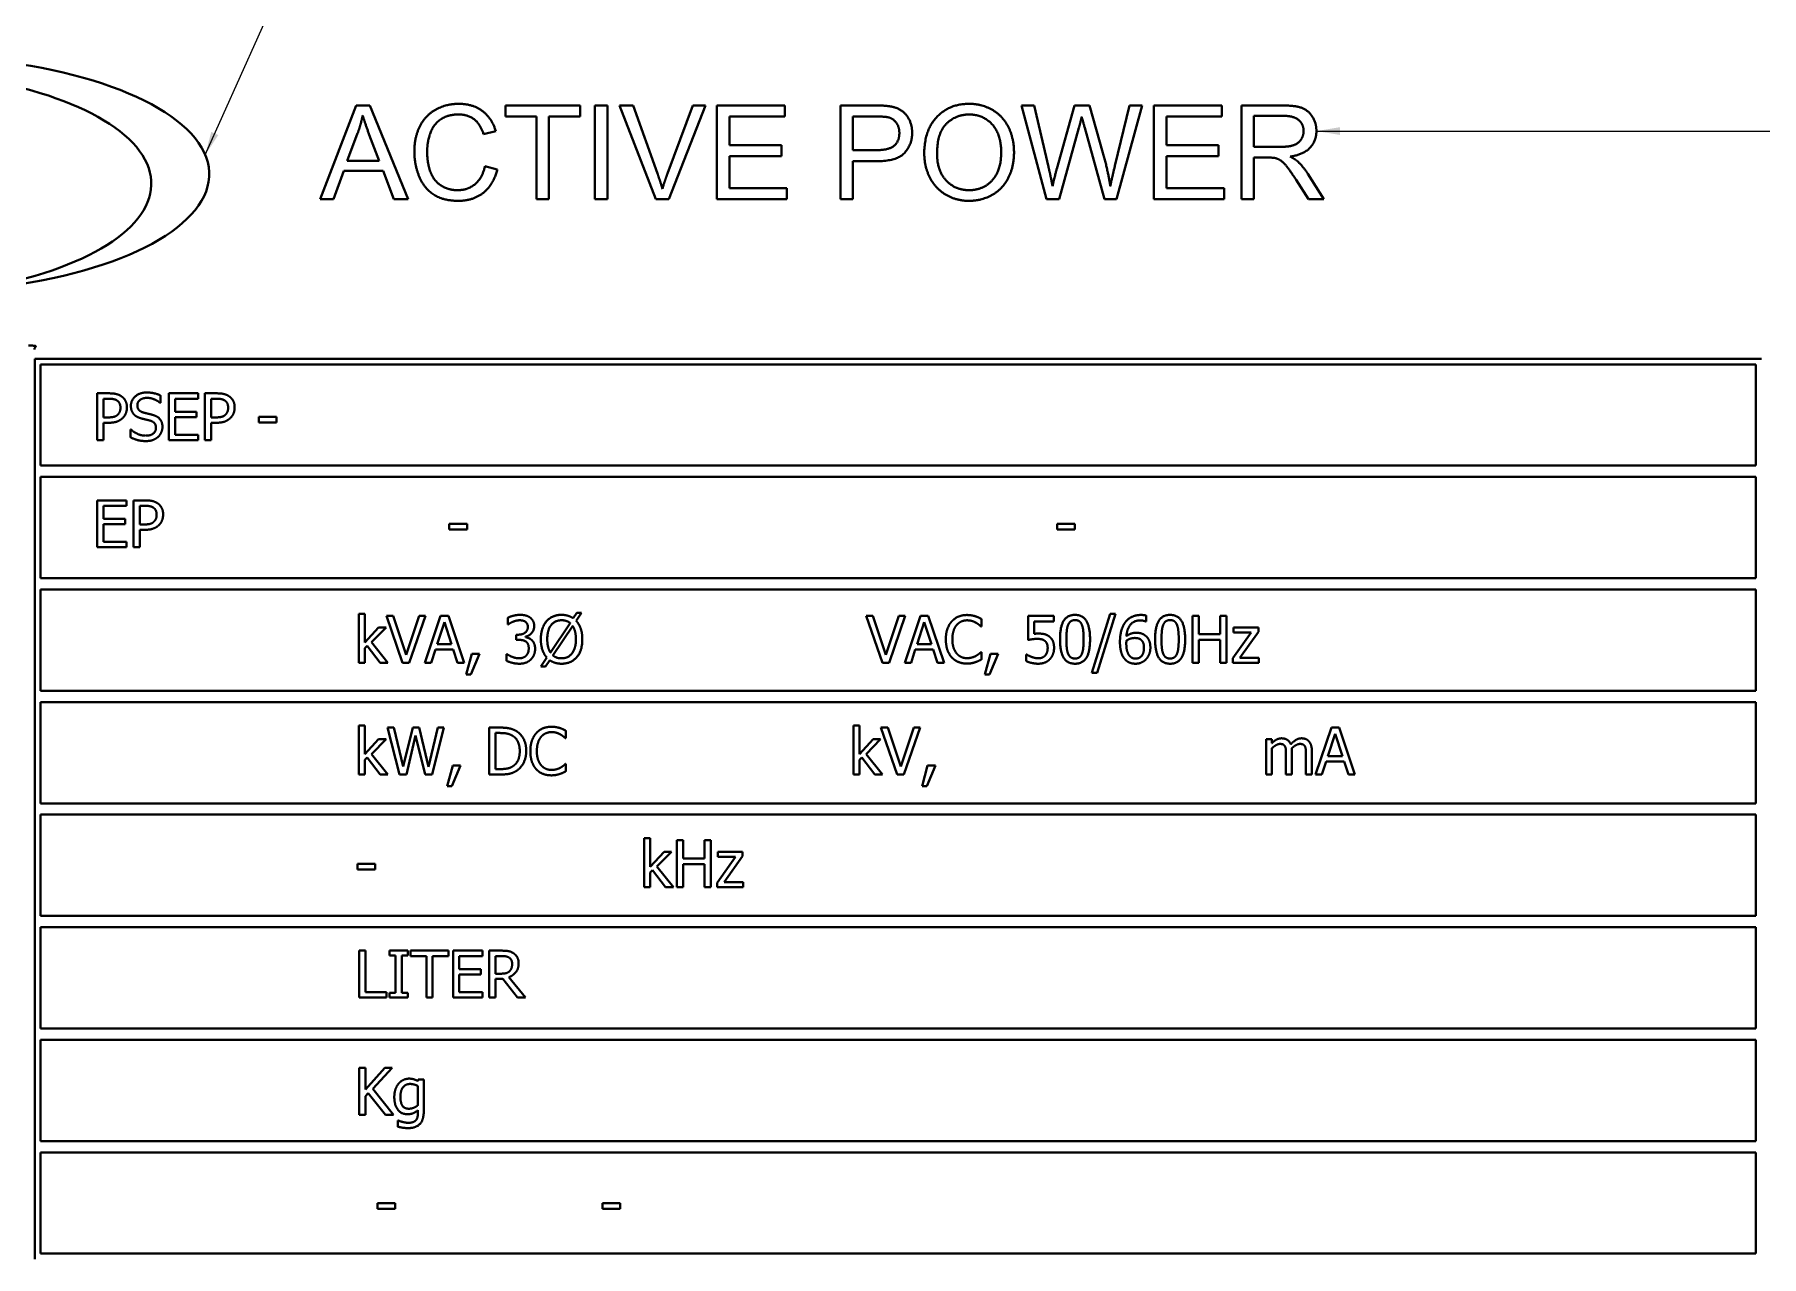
# Model space of a CAD drawing. Header units: millimetres. Extents: x 0 to 297, y 0 to 210.
# Drawn here: x 104.8 to 196.8, y 74.1 to 139.3 of the extents above; entities that cross this region are included whole.
import ezdxf

# ---------------------------------------------------------------- set-up
doc = ezdxf.new("R2010")
doc.units = ezdxf.units.MM
doc.header["$LTSCALE"] = 0.5
doc.layers.add('가시적인 것(ISO)', color=3, linetype='Continuous', lineweight=40)
doc.layers.add('기호(ISO)', color=5, linetype='Continuous', lineweight=25)
doc.styles.add('치수 텍스트_PSTEK_POSCO', font='isocp.shx')
doc.dimstyles.new('치수_PSTEK_POSCO$7', dxfattribs={"dimscale": 0.5, "dimtxt": 3.5, "dimasz": 2.5, "dimexe": 2, "dimexo": 2.5, "dimgap": 1, "dimtad": 1, "dimrnd": 1e-08, "dimdsep": 46, "dimtxsty": '치수 텍스트_PSTEK_POSCO', "dimcen": 0.09, "dimdle": 10, "dimclrd": 7, "dimclre": 7, "dimclrt": 2, "dimadec": 1, "dimazin": 2, "dimtfac": 1, "dimtmove": 0, "dimatfit": 3, "dimfxl": 0, "dimtolj": 1, "dimlwd": -1, "dimlwe": -1, "dimarcsym": 0})

msp = doc.modelspace()

# ---------------------------------------------------------------- linework, layer by layer
at = {"layer": '가시적인 것(ISO)'}
for p, q in [((120.0216, 130.4862), (121.9423, 135.4862)), ((121.9423, 135.4862), (122.6588, 135.4862)), ((122.6588, 135.4862), (124.7015, 130.4862)), ((129.8996, 134.8955), (129.8996, 135.4862)), ((129.8996, 135.4862), (133.8631, 135.4862)), ((133.8631, 135.4862), (133.8631, 134.8955)), ((134.6557, 130.4862), (134.6557, 135.4862)), ((134.6557, 135.4862), (135.3189, 135.4862)), ((135.3189, 135.4862), (135.3189, 130.4862)), ((137.9065, 130.4862), (135.9743, 135.4862)), ((135.9743, 135.4862), (136.6908, 135.4862)), ((136.6908, 135.4862), (137.9904, 131.8544)), ((138.5201, 131.8544), (139.873, 135.4862)), ((140.5475, 135.4862), (138.5887, 130.4862)), ((139.873, 135.4862), (140.5475, 135.4862)), ((141.1573, 130.4862), (141.1573, 135.4862)), ((141.1573, 135.4862), (144.7777, 135.4862)), ((144.7777, 135.4862), (144.7777, 134.8955)), ((147.7426, 130.4862), (147.7426, 135.4862)), ((147.7426, 135.4862), (149.6291, 135.4862)), ((158.7106, 130.4862), (157.3844, 135.4862)), ((157.3844, 135.4862), (158.0628, 135.4862)), ((158.0628, 135.4862), (158.825, 132.2088)), ((159.2632, 132.1097), (160.2121, 135.4862)), ((160.2121, 135.4862), (161.0125, 135.4862)), ((161.0125, 135.4862), (161.7289, 132.9557)), ((162.3654, 132.2736), (163.1466, 135.4862)), ((163.8135, 135.4862), (162.4492, 130.4862)), ((163.1466, 135.4862), (163.8135, 135.4862)), ((164.4461, 130.4862), (164.4461, 135.4862)), ((164.4461, 135.4862), (168.0666, 135.4862)), ((168.0666, 135.4862), (168.0666, 134.8955)), ((169.1032, 130.4862), (169.1032, 135.4862)), ((169.1032, 135.4862), (171.3211, 135.4862)), ((131.546, 134.8955), (129.8996, 134.8955)), ((131.546, 130.4862), (131.546, 134.8955)), ((133.8631, 134.8955), (132.2091, 134.8955)), ((132.2091, 134.8955), (132.2091, 130.4862)), ((144.7777, 134.8955), (141.8204, 134.8955)), ((141.8204, 134.8955), (141.8204, 133.3673)), ((148.4057, 134.8955), (148.4057, 133.1082)), ((149.6862, 134.8955), (148.4057, 134.8955)), ((168.0666, 134.8955), (165.1093, 134.8955)), ((165.1093, 134.8955), (165.1093, 133.3673)), ((169.7663, 134.9336), (169.7663, 133.2797)), ((171.3478, 134.9336), (169.7663, 134.9336)), ((122.0147, 134.0038), (121.4621, 132.5365)), ((123.1618, 132.5365), (122.6359, 133.9237)), ((129.3737, 134.1181), (128.7221, 133.9618)), ((160.4484, 134.2972), (159.3928, 130.4862)), ((161.8013, 130.4862), (160.7571, 134.2972)), ((121.4621, 132.5365), (123.1618, 132.5365)), ((141.8204, 133.3673), (144.591, 133.3673)), ((141.8204, 132.7766), (141.8204, 131.0769)), ((144.591, 132.7766), (141.8204, 132.7766)), ((144.591, 133.3673), (144.591, 132.7766)), ((148.4057, 133.1082), (149.6977, 133.1082)), ((149.69, 132.5175), (148.4057, 132.5175)), ((148.4057, 132.5175), (148.4057, 130.4862)), ((165.1093, 133.3673), (167.8798, 133.3673)), ((165.1093, 132.7766), (165.1093, 131.0769)), ((167.8798, 132.7766), (165.1093, 132.7766)), ((167.8798, 133.3673), (167.8798, 132.7766)), ((169.7663, 133.2797), (171.1878, 133.2797)), ((170.5323, 132.708), (169.7663, 132.708)), ((169.7663, 132.708), (169.7663, 130.4862)), ((121.2716, 131.9992), (120.7228, 130.4862)), ((123.3676, 131.9992), (121.2716, 131.9992)), ((123.9469, 130.4862), (123.3676, 131.9992)), ((128.7945, 132.2431), (129.4576, 132.0754)), ((172.6397, 131.8467), (173.5048, 130.4862)), ((141.8204, 131.0769), (144.892, 131.0769)), ((144.892, 131.0769), (144.892, 130.4862)), ((165.1093, 131.0769), (168.1809, 131.0769)), ((168.1809, 131.0769), (168.1809, 130.4862)), ((172.6779, 130.4862), (172.0147, 131.5266)), ((120.7228, 130.4862), (120.0216, 130.4862)), ((124.7015, 130.4862), (123.9469, 130.4862)), ((132.2091, 130.4862), (131.546, 130.4862)), ((135.3189, 130.4862), (134.6557, 130.4862)), ((138.5887, 130.4862), (137.9065, 130.4862)), ((144.892, 130.4862), (141.1573, 130.4862)), ((148.4057, 130.4862), (147.7426, 130.4862)), ((159.3928, 130.4862), (158.7106, 130.4862)), ((162.4492, 130.4862), (161.8013, 130.4862)), ((168.1809, 130.4862), (164.4461, 130.4862)), ((169.7663, 130.4862), (169.1032, 130.4862)), ((173.5048, 130.4862), (172.6779, 130.4862)), ((104.8147, 121.9881), (196.8147, 121.9881)), ((104.8147, 73.9881), (104.8147, 121.9881)), ((105.1147, 116.2881), (105.1147, 121.6881)), ((105.1147, 121.6881), (196.5147, 121.6881)), ((196.5147, 121.6881), (196.5147, 116.2881)), ((108.1416, 120.1436), (108.7697, 120.1436)), ((108.1416, 117.6436), (108.1416, 120.1436)), ((108.4739, 119.8559), (108.4739, 118.8591)), ((108.7494, 119.8559), (108.4739, 119.8559)), ((111.5169, 119.629), (111.4925, 119.629)), ((111.5169, 120.0261), (111.5169, 119.629)), ((111.9524, 120.1436), (113.5164, 120.1436)), ((111.9524, 117.6436), (111.9524, 120.1436)), ((112.2847, 119.8478), (112.2847, 119.163)), ((113.5164, 119.8478), (112.2847, 119.8478)), ((113.5164, 120.1436), (113.5164, 119.8478)), ((113.8811, 120.1436), (114.5092, 120.1436)), ((113.8811, 117.6436), (113.8811, 120.1436)), ((114.2134, 119.8559), (114.2134, 118.8591)), ((114.4889, 119.8559), (114.2134, 119.8559)), ((108.4739, 118.8591), (108.7008, 118.8591)), ((112.2847, 119.163), (113.4334, 119.163)), ((113.4334, 118.8672), (112.2847, 118.8672)), ((112.2847, 118.8672), (112.2847, 117.9393)), ((113.4334, 119.163), (113.4334, 118.8672)), ((114.2134, 118.8591), (114.4403, 118.8591)), ((116.7498, 118.5856), (116.7498, 118.8895)), ((116.7498, 118.8895), (117.6959, 118.8895)), ((117.6959, 118.8895), (117.6959, 118.5856)), ((108.7555, 118.5755), (108.4739, 118.5755)), ((108.4739, 118.5755), (108.4739, 117.6436)), ((109.9143, 117.7935), (109.9143, 118.2108)), ((109.9143, 118.2108), (109.9387, 118.2108)), ((112.2847, 117.9393), (113.5164, 117.9393)), ((113.5164, 117.9393), (113.5164, 117.6436)), ((114.495, 118.5755), (114.2134, 118.5755)), ((114.2134, 118.5755), (114.2134, 117.6436)), ((117.6959, 118.5856), (116.7498, 118.5856)), ((108.4739, 117.6436), (108.1416, 117.6436)), ((113.5164, 117.6436), (111.9524, 117.6436)), ((114.2134, 117.6436), (113.8811, 117.6436)), ((196.5147, 116.2881), (105.1147, 116.2881)), ((105.1147, 110.2881), (105.1147, 115.6881)), ((105.1147, 115.6881), (196.5147, 115.6881)), ((196.5147, 115.6881), (196.5147, 110.2881)), ((108.1416, 111.9381), (108.1416, 114.4381)), ((108.1416, 114.4381), (109.7057, 114.4381)), ((109.7057, 114.1423), (108.4739, 114.1423)), ((108.4739, 114.1423), (108.4739, 113.4576)), ((109.7057, 114.4381), (109.7057, 114.1423)), ((110.0703, 114.4381), (110.6984, 114.4381)), ((110.0703, 111.9381), (110.0703, 114.4381)), ((110.4026, 114.1504), (110.4026, 113.1537)), ((110.6781, 114.1504), (110.4026, 114.1504)), ((108.4739, 113.4576), (109.6226, 113.4576)), ((109.6226, 113.4576), (109.6226, 113.1618)), ((126.8977, 112.8802), (126.8977, 113.1841)), ((126.8977, 113.1841), (127.8438, 113.1841)), ((127.8438, 113.1841), (127.8438, 112.8802)), ((159.2843, 112.8802), (159.2843, 113.1841)), ((159.2843, 113.1841), (160.2304, 113.1841)), ((160.2304, 113.1841), (160.2304, 112.8802)), ((109.6226, 113.1618), (108.4739, 113.1618)), ((108.4739, 113.1618), (108.4739, 112.2339)), ((110.4026, 113.1537), (110.6295, 113.1537)), ((110.6842, 112.8701), (110.4026, 112.8701)), ((110.4026, 112.8701), (110.4026, 111.9381)), ((127.8438, 112.8802), (126.8977, 112.8802)), ((160.2304, 112.8802), (159.2843, 112.8802)), ((109.7057, 111.9381), (108.1416, 111.9381)), ((108.4739, 112.2339), (109.7057, 112.2339)), ((109.7057, 112.2339), (109.7057, 111.9381)), ((110.4026, 111.9381), (110.0703, 111.9381)), ((196.5147, 110.2881), (105.1147, 110.2881)), ((105.1147, 104.2881), (105.1147, 109.6881)), ((105.1147, 109.6881), (196.5147, 109.6881)), ((196.5147, 109.6881), (196.5147, 104.2881)), ((122.076, 105.7842), (122.076, 108.3956)), ((122.076, 108.3956), (122.3921, 108.3956)), ((122.3921, 108.3956), (122.3921, 106.868)), ((122.3921, 106.868), (123.1335, 107.6602)), ((123.5266, 107.6602), (122.7567, 106.8761)), ((123.1335, 107.6602), (123.5266, 107.6602)), ((124.4058, 105.7842), (123.5448, 108.2842)), ((123.5448, 108.2842), (123.9014, 108.2842)), ((123.9014, 108.2842), (124.5942, 106.2076)), ((124.5942, 106.2076), (125.2871, 108.2842)), ((125.6254, 108.2842), (124.7644, 105.7842)), ((125.2871, 108.2842), (125.6254, 108.2842)), ((125.5951, 105.7842), (126.4378, 108.2842)), ((126.6344, 107.9438), (126.2494, 106.7667)), ((126.4378, 108.2842), (126.8471, 108.2842)), ((127.0213, 106.7667), (126.6344, 107.9438)), ((126.8471, 108.2842), (127.6899, 105.7842)), ((130.0197, 107.8283), (130.0197, 108.1829)), ((130.0399, 107.8283), (130.0197, 107.8283)), ((132.2847, 106.3291), (133.3361, 107.8992)), ((133.4739, 107.7473), (132.4204, 106.1731)), ((133.5063, 108.1525), (133.6988, 108.4381)), ((133.948, 108.4381), (133.6603, 108.0167)), ((133.6988, 108.4381), (133.948, 108.4381)), ((149.9771, 105.7842), (149.1161, 108.2842)), ((149.1161, 108.2842), (149.4727, 108.2842)), ((149.4727, 108.2842), (150.1656, 106.2076)), ((150.1656, 106.2076), (150.8584, 108.2842)), ((151.1968, 108.2842), (150.3357, 105.7842)), ((150.8584, 108.2842), (151.1968, 108.2842)), ((151.1664, 105.7842), (152.0092, 108.2842)), ((152.2057, 107.9438), (151.8207, 106.7667)), ((152.0092, 108.2842), (152.4184, 108.2842)), ((152.5926, 106.7667), (152.2057, 107.9438)), ((152.4184, 108.2842), (153.2612, 105.7842)), ((155.2527, 107.7169), (155.2263, 107.7169)), ((155.2527, 108.118), (155.2527, 107.7169)), ((157.7365, 106.9957), (157.7365, 108.2842)), ((157.7365, 108.2842), (159.108, 108.2842)), ((159.108, 107.9904), (158.0586, 107.9904)), ((158.0586, 107.9904), (158.0586, 107.3239)), ((159.108, 108.2842), (159.108, 107.9904)), ((161.136, 105.2412), (162.1104, 108.3956)), ((162.3981, 108.3956), (161.4196, 105.2412)), ((162.1104, 108.3956), (162.3981, 108.3956)), ((164.0371, 107.9742), (164.0229, 107.9742)), ((164.0371, 108.2963), (164.0371, 107.9742)), ((166.4966, 105.7842), (166.4966, 108.2842)), ((166.4966, 108.2842), (166.8288, 108.2842)), ((166.8288, 108.2842), (166.8288, 107.3036)), ((167.9796, 107.3036), (167.9796, 108.2842)), ((167.9796, 108.2842), (168.3118, 108.2842)), ((168.3118, 108.2842), (168.3118, 105.7842)), ((168.6887, 107.4009), (168.6887, 107.6602)), ((168.6887, 107.6602), (170.0075, 107.6602)), ((170.0075, 107.6602), (170.0075, 107.4353)), ((122.7567, 106.8761), (123.6299, 105.7842)), ((126.2494, 106.7667), (127.0213, 106.7667)), ((130.4613, 107.0017), (130.4613, 107.2793)), ((130.4613, 107.2793), (130.5728, 107.2793)), ((130.6032, 107.0017), (130.4613, 107.0017)), ((130.9597, 107.1739), (130.9597, 107.1496)), ((151.8207, 106.7667), (152.5926, 106.7667)), ((166.8288, 107.3036), (167.9796, 107.3036)), ((167.9796, 107.0078), (166.8288, 107.0078)), ((166.8288, 107.0078), (166.8288, 105.7842)), ((167.9796, 105.7842), (167.9796, 107.0078)), ((168.6481, 106.0192), (169.6287, 107.4009)), ((169.6287, 107.4009), (168.6887, 107.4009)), ((170.0075, 107.4353), (169.0229, 106.0496)), ((122.5177, 106.6897), (122.3921, 106.5682)), ((122.3921, 106.5682), (122.3921, 105.7842)), ((123.2146, 105.7842), (122.5177, 106.6897)), ((126.1583, 106.4831), (125.9314, 105.7842)), ((127.1125, 106.4831), (126.1583, 106.4831)), ((127.3394, 105.7842), (127.1125, 106.4831)), ((127.7972, 105.1622), (128.093, 106.2623)), ((128.5124, 106.2623), (128.0424, 105.1622)), ((128.093, 106.2623), (128.5124, 106.2623)), ((129.9508, 106.24), (129.9751, 106.24)), ((129.9508, 105.8855), (129.9508, 106.24)), ((131.7802, 105.5897), (132.0963, 106.0556)), ((132.2502, 105.9179), (132.0274, 105.5897)), ((151.7296, 106.4831), (151.5027, 105.7842)), ((152.6838, 106.4831), (151.7296, 106.4831)), ((152.9107, 105.7842), (152.6838, 106.4831)), ((155.2284, 106.3514), (155.2527, 106.3514)), ((155.2527, 106.3514), (155.2527, 105.9543)), ((155.433, 105.1622), (155.7288, 106.2623)), ((156.1481, 106.2623), (155.6781, 105.1622)), ((155.7288, 106.2623), (156.1481, 106.2623)), ((157.6331, 105.8733), (157.6331, 106.2278)), ((157.6331, 106.2278), (157.6575, 106.2278)), ((168.6481, 105.7842), (168.6481, 106.0192)), ((169.0229, 106.0496), (170.0258, 106.0496)), ((170.0258, 106.0496), (170.0258, 105.7842)), ((122.3921, 105.7842), (122.076, 105.7842)), ((123.6299, 105.7842), (123.2146, 105.7842)), ((124.7644, 105.7842), (124.4058, 105.7842)), ((125.9314, 105.7842), (125.5951, 105.7842)), ((127.6899, 105.7842), (127.3394, 105.7842)), ((128.0424, 105.1622), (127.7972, 105.1622)), ((132.0274, 105.5897), (131.7802, 105.5897)), ((150.3357, 105.7842), (149.9771, 105.7842)), ((151.5027, 105.7842), (151.1664, 105.7842)), ((153.2612, 105.7842), (152.9107, 105.7842)), ((155.6781, 105.1622), (155.433, 105.1622)), ((161.4196, 105.2412), (161.136, 105.2412)), ((166.8288, 105.7842), (166.4966, 105.7842)), ((168.3118, 105.7842), (167.9796, 105.7842)), ((170.0258, 105.7842), (168.6481, 105.7842)), ((196.5147, 104.2881), (105.1147, 104.2881)), ((105.1147, 98.2881), (105.1147, 103.6881)), ((105.1147, 103.6881), (196.5147, 103.6881)), ((196.5147, 103.6881), (196.5147, 98.2881)), ((122.076, 99.8267), (122.076, 102.4381)), ((122.076, 102.4381), (122.3921, 102.4381)), ((122.3921, 102.4381), (122.3921, 100.9106)), ((124.2417, 99.8267), (123.6036, 102.3267)), ((123.6036, 102.3267), (123.9459, 102.3267)), ((123.9459, 102.3267), (124.4484, 100.2542)), ((124.4484, 100.2542), (124.9468, 102.3267)), ((124.9468, 102.3267), (125.2851, 102.3267)), ((125.2851, 102.3267), (125.7875, 100.2299)), ((125.7875, 100.2299), (126.2879, 102.3267)), ((126.6141, 102.3267), (125.9861, 99.8267)), ((126.2879, 102.3267), (126.6141, 102.3267)), ((129.027, 99.8267), (129.027, 102.3267)), ((129.027, 102.3267), (129.5963, 102.3267)), ((133.1133, 102.1606), (133.1133, 101.7594)), ((148.4314, 99.8267), (148.4314, 102.4381)), ((148.4314, 102.4381), (148.7474, 102.4381)), ((148.7474, 102.4381), (148.7474, 100.9106)), ((150.7612, 99.8267), (149.9002, 102.3267)), ((149.9002, 102.3267), (150.2567, 102.3267)), ((150.2567, 102.3267), (150.9496, 100.2501)), ((150.9496, 100.2501), (151.6425, 102.3267)), ((151.9808, 102.3267), (151.1198, 99.8267)), ((151.6425, 102.3267), (151.9808, 102.3267)), ((173.0586, 99.8267), (173.9014, 102.3267)), ((173.9014, 102.3267), (174.3106, 102.3267)), ((174.3106, 102.3267), (175.1534, 99.8267)), ((122.3921, 100.9106), (123.1335, 101.7027)), ((123.5266, 101.7027), (122.7567, 100.9187)), ((123.1335, 101.7027), (123.5266, 101.7027)), ((125.1048, 101.9013), (124.6104, 99.8267)), ((125.6133, 99.8267), (125.1048, 101.9013)), ((129.3592, 102.039), (129.3592, 100.1144)), ((129.6125, 102.039), (129.3592, 102.039)), ((133.1133, 101.7594), (133.0869, 101.7594)), ((148.7474, 100.9106), (149.4889, 101.7027)), ((149.8819, 101.7027), (149.1121, 100.9187)), ((149.4889, 101.7027), (149.8819, 101.7027)), ((170.4168, 99.8267), (170.4168, 101.7027)), ((170.4168, 101.7027), (170.7328, 101.7027)), ((170.7328, 101.7027), (170.7328, 101.4961)), ((170.7328, 101.2286), (170.7328, 99.8267)), ((174.0979, 101.9863), (173.713, 100.8093)), ((174.4848, 100.8093), (174.0979, 101.9863)), ((122.5177, 100.7323), (122.3921, 100.6107)), ((122.3921, 100.6107), (122.3921, 99.8267)), ((123.2146, 99.8267), (122.5177, 100.7323)), ((122.7567, 100.9187), (123.6299, 99.8267)), ((126.7822, 99.2047), (127.078, 100.3048)), ((127.4974, 100.3048), (127.0274, 99.2047)), ((127.078, 100.3048), (127.4974, 100.3048)), ((133.089, 100.394), (133.1133, 100.394)), ((133.1133, 100.394), (133.1133, 99.9969)), ((148.873, 100.7323), (148.7474, 100.6107)), ((148.7474, 100.6107), (148.7474, 99.8267)), ((149.5699, 99.8267), (148.873, 100.7323)), ((149.1121, 100.9187), (149.9852, 99.8267)), ((152.0902, 99.2047), (152.386, 100.3048)), ((152.8053, 100.3048), (152.3353, 99.2047)), ((152.386, 100.3048), (152.8053, 100.3048)), ((171.4804, 99.8267), (171.4804, 100.9126)), ((171.7964, 101.0625), (171.7964, 99.8267)), ((172.544, 99.8267), (172.544, 100.9126)), ((172.86, 101.0625), (172.86, 99.8267)), ((173.6218, 100.5256), (173.3949, 99.8267)), ((174.576, 100.5256), (173.6218, 100.5256)), ((173.713, 100.8093), (174.4848, 100.8093)), ((174.8029, 99.8267), (174.576, 100.5256)), ((122.3921, 99.8267), (122.076, 99.8267)), ((123.6299, 99.8267), (123.2146, 99.8267)), ((124.6104, 99.8267), (124.2417, 99.8267)), ((125.9861, 99.8267), (125.6133, 99.8267)), ((129.6023, 99.8267), (129.027, 99.8267)), ((129.3592, 100.1144), (129.6125, 100.1144)), ((148.7474, 99.8267), (148.4314, 99.8267)), ((149.9852, 99.8267), (149.5699, 99.8267)), ((151.1198, 99.8267), (150.7612, 99.8267)), ((170.7328, 99.8267), (170.4168, 99.8267)), ((171.7964, 99.8267), (171.4804, 99.8267)), ((172.86, 99.8267), (172.544, 99.8267)), ((173.3949, 99.8267), (173.0586, 99.8267)), ((175.1534, 99.8267), (174.8029, 99.8267)), ((127.0274, 99.2047), (126.7822, 99.2047)), ((152.3353, 99.2047), (152.0902, 99.2047)), ((196.5147, 98.2881), (105.1147, 98.2881)), ((105.1147, 92.2881), (105.1147, 97.6881)), ((105.1147, 97.6881), (196.5147, 97.6881)), ((196.5147, 97.6881), (196.5147, 92.2881)), ((137.2827, 93.8267), (137.2827, 96.4381)), ((137.2827, 96.4381), (137.5987, 96.4381)), ((137.5987, 96.4381), (137.5987, 94.9106)), ((137.5987, 94.9106), (138.3402, 95.7027)), ((138.7332, 95.7027), (137.9634, 94.9187)), ((138.3402, 95.7027), (138.7332, 95.7027)), ((139.0189, 93.8267), (139.0189, 96.3267)), ((139.0189, 96.3267), (139.3511, 96.3267)), ((139.3511, 96.3267), (139.3511, 95.3462)), ((140.5019, 95.3462), (140.5019, 96.3267)), ((140.5019, 96.3267), (140.8341, 96.3267)), ((140.8341, 96.3267), (140.8341, 93.8267)), ((141.2109, 95.4434), (141.2109, 95.7027)), ((141.2109, 95.7027), (142.5298, 95.7027)), ((142.5298, 95.7027), (142.5298, 95.4778)), ((121.999, 94.7688), (121.999, 95.0726)), ((121.999, 95.0726), (122.9451, 95.0726)), ((122.9451, 95.0726), (122.9451, 94.7688)), ((137.9634, 94.9187), (138.8365, 93.8267)), ((139.3511, 95.3462), (140.5019, 95.3462)), ((140.5019, 95.0504), (139.3511, 95.0504)), ((139.3511, 95.0504), (139.3511, 93.8267)), ((140.5019, 93.8267), (140.5019, 95.0504)), ((141.1704, 94.0617), (142.151, 95.4434)), ((142.151, 95.4434), (141.2109, 95.4434)), ((142.5298, 95.4778), (141.5452, 94.0921)), ((122.9451, 94.7688), (121.999, 94.7688)), ((137.7243, 94.7323), (137.5987, 94.6107)), ((137.5987, 94.6107), (137.5987, 93.8267)), ((138.4212, 93.8267), (137.7243, 94.7323)), ((141.1704, 93.8267), (141.1704, 94.0617)), ((141.5452, 94.0921), (142.5481, 94.0921)), ((142.5481, 94.0921), (142.5481, 93.8267)), ((137.5987, 93.8267), (137.2827, 93.8267)), ((138.8365, 93.8267), (138.4212, 93.8267)), ((139.3511, 93.8267), (139.0189, 93.8267)), ((140.8341, 93.8267), (140.5019, 93.8267)), ((142.5481, 93.8267), (141.1704, 93.8267)), ((196.5147, 92.2881), (105.1147, 92.2881)), ((105.1147, 86.2881), (105.1147, 91.6881)), ((105.1147, 91.6881), (196.5147, 91.6881)), ((196.5147, 91.6881), (196.5147, 86.2881)), ((122.1003, 87.9381), (122.1003, 90.4381)), ((122.1003, 90.4381), (122.4326, 90.4381)), ((122.4326, 90.4381), (122.4326, 88.2339)), ((123.713, 90.1829), (123.713, 90.4381)), ((123.713, 90.4381), (124.6814, 90.4381)), ((124.031, 90.1829), (123.713, 90.1829)), ((124.031, 88.1934), (124.031, 90.1829)), ((124.6814, 90.1829), (124.3633, 90.1829)), ((124.3633, 90.1829), (124.3633, 88.1934)), ((124.6814, 90.4381), (124.6814, 90.1829)), ((124.8374, 90.1423), (124.8374, 90.4381)), ((124.8374, 90.4381), (126.8471, 90.4381)), ((126.8471, 90.4381), (126.8471, 90.1423)), ((127.1003, 87.9381), (127.1003, 90.4381)), ((127.1003, 90.4381), (128.6643, 90.4381)), ((128.6643, 90.4381), (128.6643, 90.1423)), ((129.029, 90.4381), (129.6733, 90.4381)), ((129.029, 87.9381), (129.029, 90.4381)), ((125.6761, 90.1423), (124.8374, 90.1423)), ((125.6761, 87.9381), (125.6761, 90.1423)), ((126.8471, 90.1423), (126.0083, 90.1423)), ((126.0083, 90.1423), (126.0083, 87.9381)), ((128.6643, 90.1423), (127.4326, 90.1423)), ((127.4326, 90.1423), (127.4326, 89.4576)), ((127.4326, 89.4576), (128.5813, 89.4576)), ((128.5813, 89.4576), (128.5813, 89.1618)), ((129.6915, 90.1504), (129.3613, 90.1504)), ((129.3613, 90.1504), (129.3613, 89.2104)), ((127.4326, 89.1618), (127.4326, 88.2339)), ((128.5813, 89.1618), (127.4326, 89.1618)), ((129.3613, 89.2104), (129.653, 89.2104)), ((129.7421, 88.9329), (129.3613, 88.9329)), ((129.3613, 88.9329), (129.3613, 87.9381)), ((130.5322, 87.9381), (129.7421, 88.9329)), ((130.0744, 89.0261), (130.9638, 87.9381)), ((123.5489, 87.9381), (122.1003, 87.9381)), ((122.4326, 88.2339), (123.5489, 88.2339)), ((123.5489, 88.2339), (123.5489, 87.9381)), ((123.713, 87.9381), (123.713, 88.1934)), ((123.713, 88.1934), (124.031, 88.1934)), ((124.6814, 87.9381), (123.713, 87.9381)), ((124.3633, 88.1934), (124.6814, 88.1934)), ((124.6814, 88.1934), (124.6814, 87.9381)), ((126.0083, 87.9381), (125.6761, 87.9381)), ((128.6643, 87.9381), (127.1003, 87.9381)), ((127.4326, 88.2339), (128.6643, 88.2339)), ((128.6643, 88.2339), (128.6643, 87.9381)), ((129.3613, 87.9381), (129.029, 87.9381)), ((130.9638, 87.9381), (130.5322, 87.9381)), ((196.5147, 86.2881), (105.1147, 86.2881)), ((105.1147, 80.2881), (105.1147, 85.6881)), ((105.1147, 85.6881), (196.5147, 85.6881)), ((196.5147, 85.6881), (196.5147, 80.2881)), ((122.1003, 81.6881), (122.1003, 84.1881)), ((122.1003, 84.1881), (122.4326, 84.1881)), ((122.4326, 83.0394), (123.4577, 84.1881)), ((122.4326, 84.1881), (122.4326, 83.0394)), ((123.8629, 84.1881), (122.8276, 83.0718)), ((123.4577, 84.1881), (123.8629, 84.1881)), ((122.5784, 82.851), (122.4326, 82.6869)), ((123.4921, 81.6881), (122.5784, 82.851)), ((122.8276, 83.0718), (123.9237, 81.6881)), ((125.2243, 83.4851), (125.2425, 83.5641)), ((125.2243, 82.1966), (125.2243, 83.2278)), ((125.2425, 83.5641), (125.5404, 83.5641)), ((125.5404, 83.5641), (125.5404, 81.9029)), ((122.4326, 82.6869), (122.4326, 81.6881)), ((125.2243, 81.7732), (125.2243, 81.9373)), ((122.4326, 81.6881), (122.1003, 81.6881)), ((123.9237, 81.6881), (123.4921, 81.6881)), ((124.1485, 81.0601), (124.1485, 81.3883)), ((124.1485, 81.3883), (124.1647, 81.3883)), ((196.5147, 80.2881), (105.1147, 80.2881)), ((105.1147, 74.2881), (105.1147, 79.6881)), ((105.1147, 79.6881), (196.5147, 79.6881)), ((196.5147, 79.6881), (196.5147, 74.2881)), ((123.0728, 76.6842), (123.0728, 76.9881)), ((123.0728, 76.9881), (124.0189, 76.9881)), ((124.0189, 76.6842), (123.0728, 76.6842)), ((124.0189, 76.9881), (124.0189, 76.6842)), ((135.0582, 76.6842), (135.0582, 76.9881)), ((135.0582, 76.9881), (136.0043, 76.9881)), ((136.0043, 76.6842), (135.0582, 76.6842)), ((136.0043, 76.9881), (136.0043, 76.6842)), ((196.5147, 74.2881), (105.1147, 74.2881))]:
    msp.add_line(p, q, dxfattribs=at)
for centre, major_axis, ratio, start_param, end_param in [((98.0755, 131.8224), (-16.032, 0), 0.3942601, 1.9462528, 5.8376072), ((96.1693, 131.3203), (14.8527, 0), 0.4069905, 5.2588489, 8.8617991)]:
    msp.add_ellipse(centre, major_axis=major_axis, ratio=ratio, start_param=start_param, end_param=end_param, dxfattribs=at)
for points in [[(125.0368, 133.0243), (125.0368, 133.8056), (125.6352, 134.9717), (126.7365, 135.5739), (127.3996, 135.5739)], [(127.3996, 135.5739), (128.1504, 135.5739), (129.1718, 134.8079), (129.3737, 134.1181)], [(149.6291, 135.4862), (150.1283, 135.4862), (150.3913, 135.4367)], [(150.3913, 135.4367), (150.7609, 135.3757), (151.2564, 135.0327), (151.5612, 134.4115), (151.5612, 134.0381)], [(152.2053, 132.9214), (152.2053, 134.1676), (153.5429, 135.5739), (154.5986, 135.5739)], [(154.5986, 135.5739), (155.2922, 135.5739), (156.405, 134.9108), (156.9881, 133.7294), (156.9881, 132.9786)], [(171.3211, 135.4862), (171.9881, 135.4862), (172.6855, 135.2156), (173.1009, 134.5335), (173.1009, 134.1219)], [(122.2853, 134.9603), (122.1862, 134.4801), (122.0147, 134.0038)], [(122.6359, 133.9237), (122.3996, 134.5563), (122.2853, 134.9603)], [(127.3844, 135.006), (126.8089, 135.006), (126.0315, 134.4534), (125.719, 133.5236), (125.719, 133.0281)], [(128.7221, 133.9618), (128.5468, 134.5068), (127.8875, 135.006), (127.3844, 135.006)], [(150.3036, 134.8498), (150.1359, 134.8955), (149.6862, 134.8955)], [(150.8791, 134.019), (150.8791, 134.3315), (150.5628, 134.7812), (150.3036, 134.8498)], [(154.6024, 135.006), (153.9012, 135.006), (152.8875, 134.0419), (152.8875, 132.9138)], [(156.3059, 132.9862), (156.3059, 133.596), (155.8943, 134.5068), (155.0978, 135.006), (154.6024, 135.006)], [(160.5971, 134.8841), (160.5132, 134.5411), (160.4484, 134.2972)], [(160.7571, 134.2972), (160.6199, 134.7736), (160.5971, 134.8841)], [(172.4187, 134.1219), (172.4187, 134.4763), (171.9042, 134.9336), (171.3478, 134.9336)], [(151.5612, 134.0381), (151.5612, 133.4016), (150.7495, 132.5175), (149.69, 132.5175)], [(149.6977, 133.1082), (150.3417, 133.1082), (150.8791, 133.5845), (150.8791, 134.019)], [(171.1878, 133.2797), (171.6413, 133.2797), (172.1519, 133.4664), (172.4187, 133.8818), (172.4187, 134.1219)], [(173.1009, 134.1219), (173.1009, 133.5884), (172.4111, 132.8605), (171.6946, 132.7614)], [(127.3882, 130.4024), (126.5803, 130.4024), (125.5666, 131.0617), (125.0368, 132.3079), (125.0368, 133.0243)], [(125.719, 133.0281), (125.719, 132.3917), (126.0925, 131.439), (126.8737, 130.9702), (127.3311, 130.9702)], [(154.5986, 130.4024), (153.8897, 130.4024), (152.7769, 131.0845), (152.2053, 132.2621), (152.2053, 132.9214)], [(152.8875, 132.9138), (152.8875, 132.0106), (153.8593, 130.9702), (154.5948, 130.9702)], [(154.5948, 130.9702), (155.3417, 130.9702), (156.3059, 132.0182), (156.3059, 132.9862)], [(156.9881, 132.9786), (156.9881, 132.2202), (156.3745, 131.0198), (155.2464, 130.4024), (154.5986, 130.4024)], [(161.7289, 132.9557), (161.9919, 132.0144), (162.1176, 131.1836)], [(170.9019, 132.6852), (170.7876, 132.708), (170.5323, 132.708)], [(172.0147, 131.5266), (171.7251, 131.9763), (171.3516, 132.4527), (171.0544, 132.647), (170.9019, 132.6852)], [(171.6946, 132.7614), (171.9538, 132.6356), (172.091, 132.5137)], [(172.091, 132.5137), (172.3806, 132.2469), (172.6397, 131.8467)], [(127.3311, 130.9702), (127.8875, 130.9702), (128.6573, 131.6105), (128.7945, 132.2431)], [(129.4576, 132.0754), (129.248, 131.2598), (128.1695, 130.4024), (127.3882, 130.4024)], [(137.9904, 131.8544), (138.1466, 131.4199), (138.2533, 131.0388)], [(138.2533, 131.0388), (138.3676, 131.4466), (138.5201, 131.8544)], [(158.825, 132.2088), (158.9469, 131.6943), (159.0384, 131.1836)], [(159.0384, 131.1836), (159.2289, 131.9877), (159.2632, 132.1097)], [(162.1176, 131.1836), (162.2129, 131.66), (162.3654, 132.2736)], [(104.4785, 122.6876), (104.7751, 122.6876), (104.8391, 122.6701)], [(104.8042, 122.548), (104.7926, 122.516), (104.7926, 122.484)], [(104.8391, 122.6003), (104.8158, 122.5683), (104.8042, 122.548)], [(104.8391, 122.6701), (104.8798, 122.6556), (104.8391, 122.6003)], [(109.1951, 119.7607), (109.1161, 119.8133), (108.9054, 119.8559), (108.7494, 119.8559)], [(108.7697, 120.1436), (108.9925, 120.1436), (109.3045, 120.0706), (109.4241, 119.9876)], [(109.3754, 119.3798), (109.3754, 119.5094), (109.2863, 119.6999), (109.1951, 119.7607)], [(109.4241, 119.9876), (109.5639, 119.8923), (109.7219, 119.5986), (109.7219, 119.3899)], [(109.9326, 119.473), (109.9326, 119.7769), (110.4066, 120.1881), (110.7733, 120.1881)], [(110.7956, 119.9004), (110.5647, 119.9004), (110.279, 119.6837), (110.279, 119.5074)], [(110.7733, 120.1881), (110.984, 120.1881), (111.3568, 120.1051), (111.5169, 120.0261)], [(111.4925, 119.629), (111.373, 119.7384), (111.0002, 119.9004), (110.7956, 119.9004)], [(114.9346, 119.7607), (114.8556, 119.8133), (114.6449, 119.8559), (114.4889, 119.8559)], [(114.5092, 120.1436), (114.732, 120.1436), (115.044, 120.0706), (115.1635, 119.9876)], [(115.1149, 119.3798), (115.1149, 119.5094), (115.0258, 119.6999), (114.9346, 119.7607)], [(115.1635, 119.9876), (115.3033, 119.8923), (115.4613, 119.5986), (115.4613, 119.3899)], [(108.7008, 118.8591), (108.9034, 118.8591), (109.1526, 118.9239), (109.2336, 119.009)], [(109.5031, 118.8348), (109.3734, 118.7072), (109.0229, 118.5755), (108.7555, 118.5755)], [(109.2336, 119.009), (109.3086, 119.084), (109.3754, 119.2603), (109.3754, 119.3798)], [(109.7219, 119.3899), (109.7219, 119.2278), (109.6064, 118.9361), (109.5031, 118.8348)], [(110.0946, 119.0212), (110.0177, 119.1043), (109.9326, 119.3271), (109.9326, 119.473)], [(110.5079, 118.8004), (110.3783, 118.8348), (110.1737, 118.9381), (110.0946, 119.0212)], [(110.279, 119.5074), (110.279, 119.3494), (110.4472, 119.161), (110.6052, 119.1184)], [(110.9597, 118.6869), (110.8442, 118.7193), (110.6518, 118.7639), (110.5079, 118.8004)], [(110.6052, 119.1184), (110.7105, 119.0901), (111.0164, 119.0171), (111.1177, 118.9867)], [(111.1177, 118.9867), (111.375, 118.9077), (111.6141, 118.5897), (111.6141, 118.3567)], [(114.4403, 118.8591), (114.6429, 118.8591), (114.8921, 118.9239), (114.9731, 119.009)], [(115.2425, 118.8348), (115.1129, 118.7072), (114.7624, 118.5755), (114.495, 118.5755)], [(114.9731, 119.009), (115.0481, 119.084), (115.1149, 119.2603), (115.1149, 119.3798)], [(115.4613, 119.3899), (115.4613, 119.2278), (115.3459, 118.9361), (115.2425, 118.8348)], [(110.7348, 117.599), (110.4634, 117.599), (110.0825, 117.7124), (109.9143, 117.7935)], [(109.9387, 118.2108), (110.1028, 118.0568), (110.5181, 117.8867), (110.7105, 117.8867)], [(110.7105, 117.8867), (110.9861, 117.8867), (111.2677, 118.1156), (111.2677, 118.304)], [(111.3872, 117.8259), (111.2677, 117.7165), (110.9638, 117.599), (110.7348, 117.599)], [(111.2677, 118.304), (111.2677, 118.4539), (111.1198, 118.6403), (110.9597, 118.6869)], [(111.6141, 118.3567), (111.6141, 118.2088), (111.4946, 117.9252), (111.3872, 117.8259)], [(111.1238, 114.0552), (111.0448, 114.1079), (110.8341, 114.1504), (110.6781, 114.1504)], [(110.6984, 114.4381), (110.9212, 114.4381), (111.2332, 114.3652), (111.3528, 114.2821)], [(111.3528, 114.2821), (111.4925, 114.1869), (111.6506, 113.8932), (111.6506, 113.6845)], [(110.6295, 113.1537), (110.8321, 113.1537), (111.0813, 113.2185), (111.1623, 113.3036)], [(111.3041, 113.6744), (111.3041, 113.804), (111.215, 113.9944), (111.1238, 114.0552)], [(111.1623, 113.3036), (111.2373, 113.3786), (111.3041, 113.5548), (111.3041, 113.6744)], [(111.6506, 113.6845), (111.6506, 113.5224), (111.5351, 113.2307), (111.4318, 113.1294)], [(111.4318, 113.1294), (111.3021, 113.0017), (110.9516, 112.8701), (110.6842, 112.8701)], [(130.0197, 108.1829), (130.1291, 108.2416), (130.5039, 108.3368), (130.672, 108.3368)], [(130.2871, 107.9681), (130.2061, 107.9337), (130.0865, 107.8607), (130.0399, 107.8283)], [(130.6457, 108.0471), (130.5545, 108.0471), (130.3742, 108.0026), (130.2871, 107.9681)], [(130.5728, 107.2793), (130.7976, 107.2793), (131.0813, 107.494), (131.0813, 107.6987)], [(130.9496, 107.9701), (130.8868, 108.0127), (130.7328, 108.0471), (130.6457, 108.0471)], [(130.672, 108.3368), (130.8422, 108.3368), (131.0955, 108.2679), (131.1988, 108.195)], [(131.0813, 107.6987), (131.0813, 107.7939), (131.0083, 107.9296), (130.9496, 107.9701)], [(131.4216, 107.7331), (131.4216, 107.5265), (131.1502, 107.2145), (130.9597, 107.1739)], [(131.1988, 108.195), (131.3082, 108.116), (131.4216, 107.8871), (131.4216, 107.7331)], [(131.7762, 107.0342), (131.7762, 107.6521), (132.3819, 108.3368), (132.8803, 108.3368)], [(132.8823, 108.0491), (132.5339, 108.0491), (132.1186, 107.5325), (132.1186, 107.0342)], [(132.8803, 108.3368), (133.0728, 108.3368), (133.3726, 108.2436), (133.5063, 108.1525)], [(133.3361, 107.8992), (133.249, 107.9742), (133.0201, 108.0491), (132.8823, 108.0491)], [(133.6441, 107.0342), (133.6441, 107.2651), (133.5509, 107.6278), (133.4739, 107.7473)], [(133.6603, 108.0167), (133.8143, 107.8506), (133.9865, 107.3684), (133.9865, 107.0342)], [(153.3564, 107.0321), (153.3564, 107.3462), (153.5164, 107.8121), (153.6684, 107.9843)], [(153.6684, 107.9843), (153.8183, 108.1525), (154.2275, 108.3287), (154.4808, 108.3287)], [(153.9257, 107.7878), (153.8203, 107.6602), (153.7028, 107.2732), (153.7028, 107.0321)], [(154.4788, 108.0451), (154.3187, 108.0451), (154.0331, 107.9134), (153.9257, 107.7878)], [(154.9447, 107.9256), (154.8495, 107.9782), (154.6246, 108.0451), (154.4788, 108.0451)], [(154.4808, 108.3287), (154.6064, 108.3287), (154.8272, 108.2923), (154.9204, 108.2639)], [(154.9204, 108.2639), (155.0015, 108.2376), (155.1696, 108.1626), (155.2527, 108.118)], [(155.2263, 107.7169), (155.1818, 107.7574), (155.044, 107.8709), (154.9447, 107.9256)], [(159.4403, 107.0321), (159.4403, 107.7088), (159.8313, 108.3348), (160.2405, 108.3348)], [(159.8677, 107.7939), (159.8171, 107.6662), (159.7806, 107.2773), (159.7806, 107.0321)], [(160.2405, 108.0573), (160.1007, 108.0573), (159.9204, 107.9256), (159.8677, 107.7939)], [(160.2405, 108.3348), (160.6518, 108.3348), (161.0387, 107.6865), (161.0387, 107.0342)], [(160.6072, 107.7979), (160.5566, 107.9256), (160.3803, 108.0573), (160.2405, 108.0573)], [(160.6984, 107.0342), (160.6984, 107.2914), (160.6579, 107.6703), (160.6072, 107.7979)], [(162.6331, 106.8822), (162.6331, 107.2084), (162.7669, 107.7331), (162.9066, 107.9276)], [(162.9066, 107.9276), (163.0424, 108.118), (163.4719, 108.3308), (163.7535, 108.3308)], [(163.7089, 108.041), (163.3969, 108.041), (163.014, 107.6197), (162.9775, 107.2064)], [(164.0229, 107.9742), (163.9763, 107.9985), (163.8062, 108.041), (163.7089, 108.041)], [(163.7535, 108.3308), (163.8365, 108.3308), (163.9824, 108.3145), (164.0371, 108.2963)], [(164.5071, 107.0321), (164.5071, 107.7088), (164.8981, 108.3348), (165.3074, 108.3348)], [(164.9346, 107.7939), (164.8839, 107.6662), (164.8475, 107.2773), (164.8475, 107.0321)], [(165.3074, 108.0573), (165.1676, 108.0573), (164.9873, 107.9256), (164.9346, 107.7939)], [(165.3074, 108.3348), (165.7186, 108.3348), (166.1056, 107.6865), (166.1056, 107.0342)], [(165.6741, 107.7979), (165.6234, 107.9256), (165.4472, 108.0573), (165.3074, 108.0573)], [(165.7652, 107.0342), (165.7652, 107.2914), (165.7247, 107.6703), (165.6741, 107.7979)], [(130.98, 106.9126), (130.9091, 106.9632), (130.7166, 107.0017), (130.6032, 107.0017)], [(130.9597, 107.1496), (131.0387, 107.1334), (131.219, 107.0605), (131.296, 106.9876)], [(131.1299, 106.55), (131.1299, 106.6857), (131.0509, 106.862), (130.98, 106.9126)], [(131.296, 106.9876), (131.373, 106.9167), (131.4703, 106.6897), (131.4703, 106.5256)], [(132.0963, 106.0556), (131.9463, 106.2218), (131.7762, 106.712), (131.7762, 107.0342)], [(132.1186, 107.0342), (132.1186, 106.8073), (132.2057, 106.4547), (132.2847, 106.3291)], [(133.9865, 107.0342), (133.9865, 106.4142), (133.3827, 105.7315), (132.8803, 105.7315)], [(132.8823, 106.0192), (133.2288, 106.0192), (133.6441, 106.5419), (133.6441, 107.0342)], [(153.6704, 106.0678), (153.5205, 106.2299), (153.3564, 106.7161), (153.3564, 107.0321)], [(153.7028, 107.0321), (153.7028, 106.7748), (153.8264, 106.4041), (153.9338, 106.2765)], [(158.2308, 107.0564), (158.093, 107.0564), (157.8195, 107.0139), (157.7365, 106.9957)], [(158.0586, 107.3239), (158.1194, 107.332), (158.2369, 107.338), (158.2855, 107.338)], [(158.64, 106.941), (158.5691, 107.0038), (158.3584, 107.0564), (158.2308, 107.0564)], [(158.2855, 107.338), (158.478, 107.338), (158.7434, 107.2752), (158.8649, 107.182)], [(158.7818, 106.5803), (158.7818, 106.7141), (158.7089, 106.8842), (158.64, 106.941)], [(158.8649, 107.182), (158.9885, 107.0889), (159.1222, 106.8052), (159.1222, 106.5783)], [(160.2405, 105.7315), (159.8272, 105.7315), (159.4403, 106.3737), (159.4403, 107.0321)], [(159.7806, 107.0321), (159.7806, 106.7688), (159.813, 106.4162), (159.8657, 106.2785)], [(161.0387, 107.0342), (161.0387, 106.3615), (160.6477, 105.7315), (160.2405, 105.7315)], [(160.6092, 106.2724), (160.6579, 106.396), (160.6984, 106.7769), (160.6984, 107.0342)], [(162.9087, 105.9584), (162.779, 106.0941), (162.6331, 106.55), (162.6331, 106.8822)], [(162.9775, 106.9653), (162.9755, 106.9288), (162.9715, 106.8599), (162.9715, 106.8073)], [(162.9715, 106.8073), (162.9715, 106.5479), (163.0728, 106.2299), (163.1498, 106.1468)], [(162.9775, 107.2064), (163.0971, 107.2894), (163.3483, 107.3806), (163.4982, 107.3806)], [(163.4233, 107.103), (163.3057, 107.103), (163.0849, 107.0321), (162.9775, 106.9653)], [(163.7434, 107.0159), (163.6765, 107.0686), (163.5104, 107.103), (163.4233, 107.103)], [(163.4982, 107.3806), (163.6441, 107.3806), (163.8629, 107.3218), (163.9824, 107.2327)], [(163.9135, 106.5803), (163.9135, 106.7343), (163.8325, 106.943), (163.7434, 107.0159)], [(163.9824, 107.2327), (164.1202, 107.1294), (164.2539, 106.8093), (164.2539, 106.5945)], [(165.3074, 105.7315), (164.8941, 105.7315), (164.5071, 106.3737), (164.5071, 107.0321)], [(164.8475, 107.0321), (164.8475, 106.7688), (164.8799, 106.4162), (164.9326, 106.2785)], [(166.1056, 107.0342), (166.1056, 106.3615), (165.7146, 105.7315), (165.3074, 105.7315)], [(165.6761, 106.2724), (165.7247, 106.396), (165.7652, 106.7769), (165.7652, 107.0342)], [(130.6335, 105.7315), (130.4451, 105.7315), (130.0764, 105.8226), (129.9508, 105.8855)], [(129.9751, 106.24), (130.0805, 106.163), (130.437, 106.0212), (130.6133, 106.0212)], [(130.6133, 106.0212), (130.7166, 106.0212), (130.9233, 106.086), (130.9921, 106.161)], [(131.2494, 105.9624), (131.14, 105.849), (130.8301, 105.7315), (130.6335, 105.7315)], [(130.9921, 106.161), (131.059, 106.2359), (131.1299, 106.4142), (131.1299, 106.55)], [(131.4703, 106.5256), (131.4703, 106.3575), (131.3548, 106.0718), (131.2494, 105.9624)], [(132.8803, 105.7315), (132.6959, 105.7315), (132.3779, 105.8287), (132.2502, 105.9179)], [(132.4204, 106.1731), (132.5156, 106.0962), (132.7304, 106.0192), (132.8823, 106.0192)], [(154.4747, 105.7396), (154.2316, 105.7396), (153.8203, 105.9037), (153.6704, 106.0678)], [(153.9338, 106.2765), (154.0391, 106.1529), (154.3207, 106.0273), (154.4788, 106.0273)], [(154.4788, 106.0273), (154.6226, 106.0273), (154.8677, 106.0982), (154.963, 106.1509)], [(155.2527, 105.9543), (155.1696, 105.9158), (155.0237, 105.8449), (154.9204, 105.8125)], [(154.963, 106.1509), (155.0541, 106.2035), (155.1899, 106.3129), (155.2284, 106.3514)], [(158.2875, 105.7315), (158.1092, 105.7315), (157.7608, 105.8105), (157.6331, 105.8733)], [(157.6575, 106.2278), (157.6959, 106.1995), (157.8398, 106.1265), (157.9269, 106.0941)], [(157.9269, 106.0941), (158.0262, 106.0597), (158.1903, 106.0212), (158.2936, 106.0212)], [(158.9014, 105.9766), (158.796, 105.8632), (158.482, 105.7315), (158.2875, 105.7315)], [(158.2936, 106.0212), (158.3949, 106.0212), (158.5853, 106.0941), (158.6542, 106.1731)], [(158.6542, 106.1731), (158.717, 106.2481), (158.7818, 106.4466), (158.7818, 106.5803)], [(159.1222, 106.5783), (159.1222, 106.398), (159.0067, 106.0901), (158.9014, 105.9766)], [(159.8657, 106.2785), (159.9143, 106.1488), (160.0946, 106.009), (160.2405, 106.009)], [(160.2405, 106.009), (160.3783, 106.009), (160.5586, 106.1407), (160.6092, 106.2724)], [(163.4597, 105.7315), (163.2916, 105.7315), (163.014, 105.8449), (162.9087, 105.9584)], [(163.1498, 106.1468), (163.2207, 106.0678), (163.3746, 106.005), (163.4617, 106.005)], [(164.0189, 105.9665), (163.9075, 105.851), (163.6279, 105.7315), (163.4597, 105.7315)], [(163.4617, 106.005), (163.6643, 106.005), (163.9135, 106.2927), (163.9135, 106.5803)], [(164.2539, 106.5945), (164.2539, 106.4021), (164.1263, 106.0759), (164.0189, 105.9665)], [(164.9326, 106.2785), (164.9812, 106.1488), (165.1615, 106.009), (165.3074, 106.009)], [(165.3074, 106.009), (165.4451, 106.009), (165.6254, 106.1407), (165.6761, 106.2724)], [(154.9204, 105.8125), (154.811, 105.7761), (154.6246, 105.7396), (154.4747, 105.7396)], [(129.5963, 102.3267), (129.9488, 102.3267), (130.3499, 102.2214), (130.4917, 102.1282)], [(131.529, 102.0269), (131.6789, 102.195), (132.0882, 102.3713), (132.3414, 102.3713)], [(132.3414, 102.3713), (132.467, 102.3713), (132.6878, 102.3348), (132.781, 102.3064)], [(132.781, 102.3064), (132.8621, 102.2801), (133.0302, 102.2051), (133.1133, 102.1606)], [(130.2729, 101.8891), (130.1392, 101.9681), (129.8374, 102.039), (129.6125, 102.039)], [(130.6518, 101.0787), (130.6518, 101.3664), (130.4613, 101.7736), (130.2729, 101.8891)], [(130.4917, 102.1282), (130.7328, 101.9681), (130.9982, 101.4393), (130.9982, 101.0747)], [(131.217, 101.0747), (131.217, 101.3887), (131.3771, 101.8547), (131.529, 102.0269)], [(131.7863, 101.8303), (131.681, 101.7027), (131.5634, 101.3158), (131.5634, 101.0747)], [(132.3394, 102.0876), (132.1793, 102.0876), (131.8937, 101.956), (131.7863, 101.8303)], [(132.8053, 101.9681), (132.7101, 102.0208), (132.4852, 102.0876), (132.3394, 102.0876)], [(133.0869, 101.7594), (133.0424, 101.8), (132.9046, 101.9134), (132.8053, 101.9681)], [(170.7328, 101.4961), (170.8564, 101.6197), (171.0995, 101.7554), (171.2454, 101.7554)], [(171.1643, 101.4556), (171.063, 101.4556), (170.8382, 101.3279), (170.7328, 101.2286)], [(171.4277, 101.3239), (171.3953, 101.3907), (171.2717, 101.4556), (171.1643, 101.4556)], [(171.2454, 101.7554), (171.4115, 101.7554), (171.6688, 101.6034), (171.7357, 101.4312)], [(171.4804, 100.9126), (171.4804, 101.0423), (171.4601, 101.2631), (171.4277, 101.3239)], [(171.7357, 101.4312), (171.8795, 101.5913), (172.151, 101.7554), (172.309, 101.7554)], [(172.228, 101.4556), (172.1307, 101.4556), (171.9079, 101.336), (171.7904, 101.2226)], [(171.7904, 101.2226), (171.7924, 101.1942), (171.7964, 101.1152), (171.7964, 101.0625)], [(172.4913, 101.3239), (172.4589, 101.3907), (172.3353, 101.4556), (172.228, 101.4556)], [(172.309, 101.7554), (172.4305, 101.7554), (172.6291, 101.6804), (172.702, 101.5953)], [(172.544, 100.9126), (172.544, 101.0423), (172.5237, 101.2631), (172.4913, 101.3239)], [(172.702, 101.5953), (172.777, 101.5103), (172.86, 101.255), (172.86, 101.0625)], [(130.3033, 100.2805), (130.4775, 100.398), (130.6518, 100.787), (130.6518, 101.0787)], [(130.9982, 101.0747), (130.9982, 100.7323), (130.7207, 100.1812), (130.4877, 100.0273)], [(131.531, 100.1103), (131.3811, 100.2724), (131.217, 100.7586), (131.217, 101.0747)], [(131.5634, 101.0747), (131.5634, 100.8174), (131.687, 100.4466), (131.7944, 100.319)], [(131.7944, 100.319), (131.8998, 100.1954), (132.1814, 100.0698), (132.3394, 100.0698)], [(132.8236, 100.1934), (132.9147, 100.2461), (133.0505, 100.3555), (133.089, 100.394)], [(130.4877, 100.0273), (130.2972, 99.9077), (129.9062, 99.8267), (129.6023, 99.8267)], [(129.6125, 100.1144), (129.8333, 100.1144), (130.1676, 100.1853), (130.3033, 100.2805)], [(132.3353, 99.7821), (132.0922, 99.7821), (131.681, 99.9462), (131.531, 100.1103)], [(132.781, 99.8551), (132.6716, 99.8186), (132.4852, 99.7821), (132.3353, 99.7821)], [(132.3394, 100.0698), (132.4832, 100.0698), (132.7284, 100.1407), (132.8236, 100.1934)], [(133.1133, 99.9969), (133.0302, 99.9584), (132.8844, 99.8875), (132.781, 99.8551)], [(129.6733, 90.4381), (129.888, 90.4381), (130.1777, 90.3915), (130.3094, 90.3064)], [(130.3094, 90.3064), (130.4411, 90.2214), (130.593, 89.956), (130.593, 89.7594)], [(129.653, 89.2104), (129.7968, 89.2104), (130.0258, 89.2611), (130.1048, 89.3401)], [(130.0886, 90.0654), (130.0177, 90.112), (129.8292, 90.1504), (129.6915, 90.1504)], [(130.593, 89.7594), (130.593, 89.4859), (130.3134, 89.1152), (130.0744, 89.0261)], [(130.2466, 89.7331), (130.2466, 89.8425), (130.1696, 90.0107), (130.0886, 90.0654)], [(130.1048, 89.3401), (130.1777, 89.409), (130.2466, 89.6034), (130.2466, 89.7331)], [(123.9682, 82.6444), (123.9682, 82.8773), (124.0999, 83.238), (124.2093, 83.3656)], [(124.2093, 83.3656), (124.3147, 83.4851), (124.6044, 83.6168), (124.7583, 83.6168)], [(124.809, 83.3332), (124.5699, 83.3332), (124.2944, 82.9807), (124.2944, 82.6504)], [(124.7583, 83.6168), (124.9042, 83.6168), (125.1169, 83.5479), (125.2243, 83.4851)], [(125.2243, 83.2278), (125.1068, 83.2846), (124.9083, 83.3332), (124.809, 83.3332)], [(124.6672, 81.7205), (124.3471, 81.7205), (123.9682, 82.1966), (123.9682, 82.6444)], [(124.2944, 82.6504), (124.2944, 82.3385), (124.5031, 82.0123), (124.7381, 82.0123)], [(125.2243, 81.9373), (125.0967, 81.8259), (124.8515, 81.7205), (124.6672, 81.7205)], [(125.5404, 81.9029), (125.5404, 81.4248), (125.125, 80.9791), (124.6976, 80.9791)], [(124.7381, 82.0123), (124.8617, 82.0123), (125.121, 82.1095), (125.2243, 82.1966)], [(124.6976, 80.9791), (124.5598, 80.9791), (124.2721, 81.0236), (124.1485, 81.0601)], [(124.1647, 81.3883), (124.1972, 81.3741), (124.3207, 81.3295), (124.3998, 81.3113)], [(124.3998, 81.3113), (124.4869, 81.289), (124.6348, 81.2627), (124.7219, 81.2627)], [(124.7219, 81.2627), (124.8677, 81.2627), (125.0703, 81.3397), (125.1271, 81.4085)], [(125.1271, 81.4085), (125.1818, 81.4774), (125.2243, 81.6577), (125.2243, 81.7732)]]:
    msp.add_open_spline(points, degree=2, dxfattribs=at)

# ---------------------------------------------------------------- leaders
at = {"layer": '기호(ISO)', "color": 7, "annotation_type": 0, "has_hookline": 1, "hookline_direction": 0}
for points, text_width in [([(113.8928, 132.8533), (123.5255, 154.3953), (124.7755, 154.3953)], 24.4145), ([(173.1009, 134.1219), (229.2279, 134.1219)], 12.0931)]:
    msp.add_leader(points, dimstyle='치수_PSTEK_POSCO$7', override={"dimtad": 0}, dxfattribs=dict(at, text_width=text_width))

doc.saveas('drawing.dxf')
